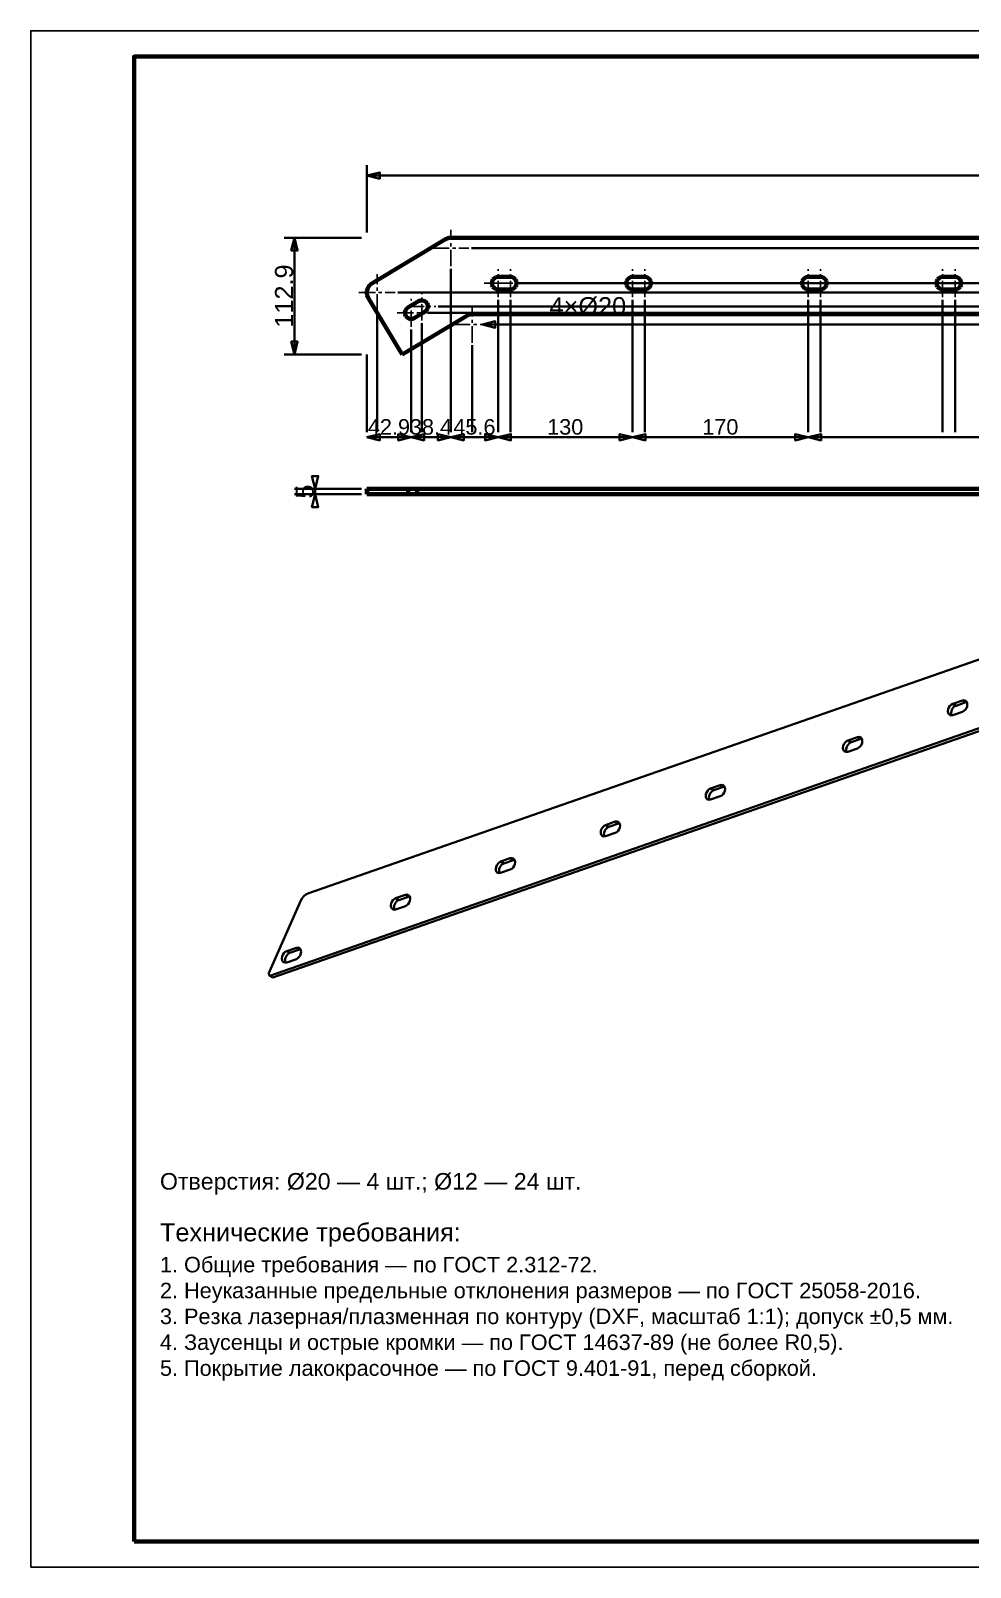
# Model space of a CAD drawing. Header units: millimetres. Extents: x 0 to 420, y 0 to 297.
# Drawn here: x 0 to 181.7, y 0 to 297 of the extents above; entities that cross this region are included whole.
import ezdxf
from ezdxf.enums import TextEntityAlignment as Align

# ---------------------------------------------------------------- set-up
doc = ezdxf.new("R2010")
doc.units = ezdxf.units.MM
doc.linetypes.add('CENTER', pattern=[5.08, 3.175, -0.635, 0.635, -0.635])
doc.linetypes.add('DASHED', pattern=[1.524, 1.27, -0.254])
doc.styles.add('GOST', font='Arial')

msp = doc.modelspace()

# ---------------------------------------------------------------- linework, layer by layer
at = {"color": 7, "lineweight": 35}
for p, q in [((65, 258), (65, 271)), ((65, 269), (374.29, 269)), ((64, 257), (49, 257)), ((51, 234.43), (51, 257)), ((85.26, 255), (389.29, 255)), ((81.26, 251), (81.26, 219.43)), ((93.59, 248.2), (389.29, 248.2)), ((95.99, 248.2), (389.29, 248.2)), ((119.59, 248.2), (389.29, 248.2)), ((121.99, 248.2), (389.29, 248.2)), ((153.59, 248.2), (389.29, 248.2)), ((155.99, 248.2), (389.29, 248.2)), ((179.59, 248.2), (389.29, 248.2)), ((70.99, 246.43), (389.29, 246.43)), ((78.84, 243.69), (389.29, 243.69)), ((90.39, 245), (90.39, 219.43)), ((92.79, 245), (92.79, 219.43)), ((116.39, 245), (116.39, 219.43)), ((118.79, 245), (118.79, 219.43)), ((150.39, 245), (150.39, 219.43)), ((152.79, 245), (152.79, 219.43)), ((176.39, 245), (176.39, 219.43)), ((178.79, 245), (178.79, 219.43)), ((66.99, 242.43), (66.99, 219.43)), ((76.78, 242.45), (389.29, 242.45)), ((73.58, 239.25), (73.58, 219.43)), ((75.64, 240.49), (75.64, 219.43)), ((87.36, 240.2), (99.36, 240.2)), ((89.36, 240.2), (389.29, 240.2)), ((99.36, 240.2), (104.36, 240.2)), ((85.36, 236.2), (85.36, 219.43)), ((64, 234.43), (49, 234.43)), ((65, 234.43), (65, 219.43)), ((65, 219.43), (65, 220.43)), ((73.58, 219.43), (73.58, 220.43)), ((73.58, 219.43), (73.58, 220.43)), ((81.26, 219.43), (81.26, 220.43)), ((81.26, 219.43), (81.26, 220.43)), ((90.39, 219.43), (90.39, 220.43)), ((90.39, 219.43), (90.39, 220.43)), ((116.39, 219.43), (116.39, 220.43)), ((116.39, 219.43), (116.39, 220.43)), ((150.39, 219.43), (150.39, 220.43)), ((150.39, 219.43), (150.39, 220.43)), ((65, 218.43), (73.58, 218.43)), ((73.58, 218.43), (81.26, 218.43)), ((81.26, 218.43), (90.39, 218.43)), ((90.39, 218.43), (116.39, 218.43)), ((116.39, 218.43), (150.39, 218.43)), ((150.39, 218.43), (228.39, 218.43)), ((64, 208.43), (51, 208.43)), ((55, 207.43), (55, 208.43)), ((64, 207.43), (51, 207.43))]:
    msp.add_line(p, q, dxfattribs=at)
at = {"color": 4, "linetype": 'CENTER', "lineweight": 25}
for p, q in [((81.26, 251.5), (81.26, 258.5)), ((77.76, 255), (84.76, 255)), ((66.99, 242.93), (66.99, 249.93)), ((90.39, 245.5), (90.39, 250.9)), ((92.79, 245.5), (92.79, 250.9)), ((116.39, 245.5), (116.39, 250.9)), ((118.79, 245.5), (118.79, 250.9)), ((150.39, 245.5), (150.39, 250.9)), ((152.79, 245.5), (152.79, 250.9)), ((176.39, 245.5), (176.39, 250.9)), ((178.79, 245.5), (178.79, 250.9)), ((87.69, 248.2), (93.09, 248.2)), ((90.09, 248.2), (95.49, 248.2)), ((113.69, 248.2), (119.09, 248.2)), ((116.09, 248.2), (121.49, 248.2)), ((147.69, 248.2), (153.09, 248.2)), ((150.09, 248.2), (155.49, 248.2)), ((173.69, 248.2), (179.09, 248.2)), ((176.09, 248.2), (181.49, 248.2)), ((63.49, 246.43), (70.49, 246.43)), ((72.94, 243.69), (78.34, 243.69)), ((73.58, 239.75), (73.58, 245.15)), ((75.64, 240.99), (75.64, 246.39)), ((85.36, 236.7), (85.36, 243.7)), ((70.88, 242.45), (76.28, 242.45)), ((81.86, 240.2), (88.86, 240.2))]:
    msp.add_line(p, q, dxfattribs=at)
at = {"color": 1, "lineweight": 70}
for p, q in [((80.23, 256.71), (65.96, 248.14)), ((80.55, 256.87), (80.23, 256.71)), ((80.9, 256.97), (80.55, 256.87)), ((81.26, 257), (80.9, 256.97)), ((364.57, 257), (81.26, 257)), ((65.01, 246.69), (65, 246.24)), ((65.12, 247.13), (65.01, 246.69)), ((65.32, 247.52), (65.12, 247.13)), ((65.61, 247.87), (65.32, 247.52)), ((65.96, 248.14), (65.61, 247.87)), ((89.25, 248.57), (89.19, 248.2)), ((89.19, 248.2), (89.25, 247.83)), ((89.42, 248.91), (89.25, 248.57)), ((89.25, 247.83), (89.42, 247.49)), ((89.69, 249.17), (89.42, 248.91)), ((89.42, 247.49), (89.69, 247.23)), ((90.02, 249.34), (89.69, 249.17)), ((89.69, 247.23), (90.02, 247.06)), ((90.39, 249.4), (90.02, 249.34)), ((90.02, 247.06), (90.39, 247)), ((92.79, 249.4), (90.39, 249.4)), ((90.39, 247), (92.79, 247)), ((93.16, 249.34), (92.79, 249.4)), ((92.79, 247), (93.16, 247.06)), ((93.5, 249.17), (93.16, 249.34)), ((93.16, 247.06), (93.5, 247.23)), ((93.76, 248.91), (93.5, 249.17)), ((93.5, 247.23), (93.76, 247.49)), ((93.93, 248.57), (93.76, 248.91)), ((93.76, 247.49), (93.93, 247.83)), ((93.99, 248.2), (93.93, 248.57)), ((93.93, 247.83), (93.99, 248.2)), ((115.25, 248.57), (115.19, 248.2)), ((115.19, 248.2), (115.25, 247.83)), ((115.42, 248.91), (115.25, 248.57)), ((115.25, 247.83), (115.42, 247.49)), ((115.69, 249.17), (115.42, 248.91)), ((115.42, 247.49), (115.69, 247.23)), ((116.02, 249.34), (115.69, 249.17)), ((115.69, 247.23), (116.02, 247.06)), ((116.39, 249.4), (116.02, 249.34)), ((116.02, 247.06), (116.39, 247)), ((118.79, 249.4), (116.39, 249.4)), ((116.39, 247), (118.79, 247)), ((119.16, 249.34), (118.79, 249.4)), ((118.79, 247), (119.16, 247.06)), ((119.5, 249.17), (119.16, 249.34)), ((119.16, 247.06), (119.5, 247.23)), ((119.76, 248.91), (119.5, 249.17)), ((119.5, 247.23), (119.76, 247.49)), ((119.93, 248.57), (119.76, 248.91)), ((119.76, 247.49), (119.93, 247.83)), ((119.99, 248.2), (119.93, 248.57)), ((119.93, 247.83), (119.99, 248.2)), ((149.25, 248.57), (149.19, 248.2)), ((149.19, 248.2), (149.25, 247.83)), ((149.42, 248.91), (149.25, 248.57)), ((149.25, 247.83), (149.42, 247.49)), ((149.69, 249.17), (149.42, 248.91)), ((149.42, 247.49), (149.69, 247.23)), ((150.02, 249.34), (149.69, 249.17)), ((149.69, 247.23), (150.02, 247.06)), ((150.39, 249.4), (150.02, 249.34)), ((150.02, 247.06), (150.39, 247)), ((152.79, 249.4), (150.39, 249.4)), ((150.39, 247), (152.79, 247)), ((153.16, 249.34), (152.79, 249.4)), ((152.79, 247), (153.16, 247.06)), ((153.5, 249.17), (153.16, 249.34)), ((153.16, 247.06), (153.5, 247.23)), ((153.76, 248.91), (153.5, 249.17)), ((153.5, 247.23), (153.76, 247.49)), ((153.93, 248.57), (153.76, 248.91)), ((153.76, 247.49), (153.93, 247.83)), ((153.99, 248.2), (153.93, 248.57)), ((153.93, 247.83), (153.99, 248.2)), ((175.25, 248.57), (175.19, 248.2)), ((175.19, 248.2), (175.25, 247.83)), ((175.42, 248.91), (175.25, 248.57)), ((175.25, 247.83), (175.42, 247.49)), ((175.69, 249.17), (175.42, 248.91)), ((175.42, 247.49), (175.69, 247.23)), ((176.02, 249.34), (175.69, 249.17)), ((175.69, 247.23), (176.02, 247.06)), ((176.39, 249.4), (176.02, 249.34)), ((176.02, 247.06), (176.39, 247)), ((178.79, 249.4), (176.39, 249.4)), ((176.39, 247), (178.79, 247)), ((179.16, 249.34), (178.79, 249.4)), ((178.79, 247), (179.16, 247.06)), ((179.5, 249.17), (179.16, 249.34)), ((179.16, 247.06), (179.5, 247.23)), ((179.76, 248.91), (179.5, 249.17)), ((179.5, 247.23), (179.76, 247.49)), ((179.93, 248.57), (179.76, 248.91)), ((179.76, 247.49), (179.93, 247.83)), ((179.99, 248.2), (179.93, 248.57)), ((179.93, 247.83), (179.99, 248.2)), ((65, 246.24), (65.09, 245.8)), ((65.09, 245.8), (65.28, 245.4)), ((65.28, 245.4), (71.87, 234.43)), ((75.02, 244.72), (72.96, 243.48)), ((75.37, 244.86), (75.02, 244.72)), ((75.74, 244.88), (75.37, 244.86)), ((76.11, 244.79), (75.74, 244.88)), ((76.42, 244.59), (76.11, 244.79)), ((76.67, 244.31), (76.42, 244.59)), ((76.81, 243.96), (76.67, 244.31)), ((76.74, 243.22), (76.83, 243.58)), ((76.83, 243.58), (76.81, 243.96)), ((71.87, 234.43), (84.33, 241.91)), ((72.47, 242.92), (72.38, 242.56)), ((72.38, 242.56), (72.41, 242.18)), ((72.41, 242.18), (72.55, 241.83)), ((72.67, 243.24), (72.47, 242.92)), ((72.55, 241.83), (72.79, 241.55)), ((72.96, 243.48), (72.67, 243.24)), ((72.79, 241.55), (73.11, 241.35)), ((73.11, 241.35), (73.47, 241.26)), ((73.47, 241.26), (73.85, 241.28)), ((73.85, 241.28), (74.2, 241.42)), ((74.2, 241.42), (76.25, 242.66)), ((76.25, 242.66), (76.54, 242.9)), ((76.54, 242.9), (76.74, 243.22)), ((84.33, 241.91), (84.66, 242.07)), ((84.66, 242.07), (85, 242.17)), ((85, 242.17), (85.36, 242.2)), ((85.36, 242.2), (374, 242.2)), ((65, 208.43), (65, 207.43)), ((65, 208.43), (73, 208.43)), ((73, 208.43), (73.08, 208.43)), ((73, 207.43), (73, 208.43)), ((73.08, 208.43), (73.17, 208.43)), ((73.17, 208.43), (73.27, 208.43)), ((73.27, 208.43), (73.37, 208.43)), ((73.37, 208.43), (73.49, 208.43)), ((73.49, 208.43), (73.61, 208.43)), ((73.61, 208.43), (73.73, 208.43)), ((73.73, 208.43), (73.86, 208.43)), ((73.86, 208.43), (74, 208.43)), ((74, 208.43), (74.14, 208.43)), ((74.14, 208.43), (74.28, 208.43)), ((74.28, 208.43), (74.42, 208.43)), ((74.42, 208.43), (74.57, 208.43)), ((74.57, 208.43), (74.72, 208.43)), ((74.72, 208.43), (358.03, 208.43)), ((74.72, 208.43), (74.72, 207.43)), ((65, 207.43), (73, 207.43)), ((73.08, 207.43), (73, 207.43)), ((73.17, 207.43), (73.08, 207.43)), ((73.27, 207.43), (73.17, 207.43)), ((73.37, 207.43), (73.27, 207.43)), ((73.49, 207.43), (73.37, 207.43)), ((73.61, 207.43), (73.49, 207.43)), ((73.73, 207.43), (73.61, 207.43)), ((73.86, 207.43), (73.73, 207.43)), ((74, 207.43), (73.86, 207.43)), ((74.14, 207.43), (74, 207.43)), ((74.28, 207.43), (74.14, 207.43)), ((74.42, 207.43), (74.28, 207.43)), ((74.57, 207.43), (74.42, 207.43)), ((74.72, 207.43), (74.57, 207.43)), ((74.72, 207.43), (358.03, 207.43))]:
    msp.add_line(p, q, dxfattribs=at)
at = {"color": 5, "linetype": 'DASHED', "lineweight": 35}
for p, q in [((80.23, 256.71), (65.96, 248.14)), ((80.23, 256.71), (80.55, 256.87)), ((80.55, 256.87), (80.9, 256.97)), ((80.9, 256.97), (81.26, 257)), ((364.57, 257), (81.26, 257)), ((65, 246.24), (65.01, 246.69)), ((65.01, 246.69), (65.12, 247.13)), ((65.12, 247.13), (65.32, 247.52)), ((65.32, 247.52), (65.61, 247.87)), ((65.61, 247.87), (65.96, 248.14)), ((89.19, 248.2), (89.25, 248.57)), ((89.25, 247.83), (89.19, 248.2)), ((89.25, 248.57), (89.42, 248.91)), ((89.42, 247.49), (89.25, 247.83)), ((89.42, 248.91), (89.69, 249.17)), ((89.69, 247.23), (89.42, 247.49)), ((89.69, 249.17), (90.02, 249.34)), ((90.02, 247.06), (89.69, 247.23)), ((90.02, 249.34), (90.39, 249.4)), ((90.39, 247), (90.02, 247.06)), ((90.39, 249.4), (92.79, 249.4)), ((92.79, 247), (90.39, 247)), ((92.79, 249.4), (93.16, 249.34)), ((93.16, 247.06), (92.79, 247)), ((93.16, 249.34), (93.5, 249.17)), ((93.5, 247.23), (93.16, 247.06)), ((93.5, 249.17), (93.76, 248.91)), ((93.76, 247.49), (93.5, 247.23)), ((93.76, 248.91), (93.93, 248.57)), ((93.93, 247.83), (93.76, 247.49)), ((93.93, 248.57), (93.99, 248.2)), ((93.99, 248.2), (93.93, 247.83)), ((115.19, 248.2), (115.25, 248.57)), ((115.25, 247.83), (115.19, 248.2)), ((115.25, 248.57), (115.42, 248.91)), ((115.42, 247.49), (115.25, 247.83)), ((115.42, 248.91), (115.69, 249.17)), ((115.69, 247.23), (115.42, 247.49)), ((115.69, 249.17), (116.02, 249.34)), ((116.02, 247.06), (115.69, 247.23)), ((116.02, 249.34), (116.39, 249.4)), ((116.39, 247), (116.02, 247.06)), ((116.39, 249.4), (118.79, 249.4)), ((118.79, 247), (116.39, 247)), ((118.79, 249.4), (119.16, 249.34)), ((119.16, 247.06), (118.79, 247)), ((119.16, 249.34), (119.5, 249.17)), ((119.5, 247.23), (119.16, 247.06)), ((119.5, 249.17), (119.76, 248.91)), ((119.76, 247.49), (119.5, 247.23)), ((119.76, 248.91), (119.93, 248.57)), ((119.93, 247.83), (119.76, 247.49)), ((119.93, 248.57), (119.99, 248.2)), ((119.99, 248.2), (119.93, 247.83)), ((149.19, 248.2), (149.25, 248.57)), ((149.25, 247.83), (149.19, 248.2)), ((149.25, 248.57), (149.42, 248.91)), ((149.42, 247.49), (149.25, 247.83)), ((149.42, 248.91), (149.69, 249.17)), ((149.69, 247.23), (149.42, 247.49)), ((149.69, 249.17), (150.02, 249.34)), ((150.02, 247.06), (149.69, 247.23)), ((150.02, 249.34), (150.39, 249.4)), ((150.39, 247), (150.02, 247.06)), ((150.39, 249.4), (152.79, 249.4)), ((152.79, 247), (150.39, 247)), ((152.79, 249.4), (153.16, 249.34)), ((153.16, 247.06), (152.79, 247)), ((153.16, 249.34), (153.5, 249.17)), ((153.5, 247.23), (153.16, 247.06)), ((153.5, 249.17), (153.76, 248.91)), ((153.76, 247.49), (153.5, 247.23)), ((153.76, 248.91), (153.93, 248.57)), ((153.93, 247.83), (153.76, 247.49)), ((153.93, 248.57), (153.99, 248.2)), ((153.99, 248.2), (153.93, 247.83)), ((175.19, 248.2), (175.25, 248.57)), ((175.25, 247.83), (175.19, 248.2)), ((175.25, 248.57), (175.42, 248.91)), ((175.42, 247.49), (175.25, 247.83)), ((175.42, 248.91), (175.69, 249.17)), ((175.69, 247.23), (175.42, 247.49)), ((175.69, 249.17), (176.02, 249.34)), ((176.02, 247.06), (175.69, 247.23)), ((176.02, 249.34), (176.39, 249.4)), ((176.39, 247), (176.02, 247.06)), ((176.39, 249.4), (178.79, 249.4)), ((178.79, 247), (176.39, 247)), ((178.79, 249.4), (179.16, 249.34)), ((179.16, 247.06), (178.79, 247)), ((179.16, 249.34), (179.5, 249.17)), ((179.5, 247.23), (179.16, 247.06)), ((179.5, 249.17), (179.76, 248.91)), ((179.76, 247.49), (179.5, 247.23)), ((179.76, 248.91), (179.93, 248.57)), ((179.93, 247.83), (179.76, 247.49)), ((179.93, 248.57), (179.99, 248.2)), ((179.99, 248.2), (179.93, 247.83)), ((65.09, 245.8), (65, 246.24)), ((65.28, 245.4), (65.09, 245.8)), ((65.28, 245.4), (71.87, 234.43)), ((72.96, 243.48), (75.02, 244.72)), ((75.02, 244.72), (75.37, 244.86)), ((75.37, 244.86), (75.74, 244.88)), ((75.74, 244.88), (76.11, 244.79)), ((76.11, 244.79), (76.42, 244.59)), ((76.42, 244.59), (76.67, 244.31)), ((76.67, 244.31), (76.81, 243.96)), ((76.83, 243.58), (76.74, 243.22)), ((76.81, 243.96), (76.83, 243.58)), ((71.87, 234.43), (84.33, 241.91)), ((72.38, 242.56), (72.47, 242.92)), ((72.41, 242.18), (72.38, 242.56)), ((72.55, 241.83), (72.41, 242.18)), ((72.47, 242.92), (72.67, 243.24)), ((72.79, 241.55), (72.55, 241.83)), ((72.67, 243.24), (72.96, 243.48)), ((73.11, 241.35), (72.79, 241.55)), ((73.47, 241.26), (73.11, 241.35)), ((73.85, 241.28), (73.47, 241.26)), ((74.2, 241.42), (73.85, 241.28)), ((76.25, 242.66), (74.2, 241.42)), ((76.54, 242.9), (76.25, 242.66)), ((76.74, 243.22), (76.54, 242.9)), ((84.66, 242.07), (84.33, 241.91)), ((85, 242.17), (84.66, 242.07)), ((85.36, 242.2), (85, 242.17)), ((85.36, 242.2), (374, 242.2)), ((65.29, 208.43), (65, 208.43)), ((65.29, 207.43), (65.29, 208.43)), ((353.92, 208.43), (65.29, 208.43)), ((68.3, 208.43), (68.29, 208.43)), ((68.29, 208.43), (68.3, 208.43)), ((68.32, 208.43), (68.3, 208.43)), ((68.3, 208.43), (68.32, 208.43)), ((68.36, 208.43), (68.32, 208.43)), ((68.32, 208.43), (68.36, 208.43)), ((68.41, 208.43), (68.36, 208.43)), ((68.36, 208.43), (68.41, 208.43)), ((68.47, 208.43), (68.41, 208.43)), ((68.41, 208.43), (68.47, 208.43)), ((68.55, 208.43), (68.47, 208.43)), ((68.47, 208.43), (68.55, 208.43)), ((68.64, 208.43), (68.55, 208.43)), ((68.55, 208.43), (68.64, 208.43)), ((68.74, 208.43), (68.64, 208.43)), ((68.64, 208.43), (68.74, 208.43)), ((68.85, 208.43), (68.74, 208.43)), ((68.74, 208.43), (68.85, 208.43)), ((68.97, 208.43), (68.85, 208.43)), ((68.85, 208.43), (68.97, 208.43)), ((69.09, 208.43), (68.97, 208.43)), ((68.97, 208.43), (69.09, 208.43)), ((69.22, 208.43), (69.09, 208.43)), ((69.09, 208.43), (69.22, 208.43)), ((69.36, 208.43), (69.22, 208.43)), ((69.22, 208.43), (69.36, 208.43)), ((69.49, 208.43), (69.36, 208.43)), ((69.36, 208.43), (69.49, 208.43)), ((71.89, 208.43), (69.49, 208.43)), ((69.49, 208.43), (71.89, 208.43)), ((71.89, 208.43), (72.03, 208.43)), ((72.03, 208.43), (71.89, 208.43)), ((72.03, 208.43), (72.16, 208.43)), ((72.16, 208.43), (72.03, 208.43)), ((72.16, 208.43), (72.29, 208.43)), ((72.29, 208.43), (72.16, 208.43)), ((72.29, 208.43), (72.41, 208.43)), ((72.41, 208.43), (72.29, 208.43)), ((72.41, 208.43), (72.53, 208.43)), ((72.53, 208.43), (72.41, 208.43)), ((72.53, 208.43), (72.64, 208.43)), ((72.64, 208.43), (72.53, 208.43)), ((72.64, 208.43), (72.74, 208.43)), ((72.74, 208.43), (72.64, 208.43)), ((72.74, 208.43), (72.83, 208.43)), ((72.83, 208.43), (72.74, 208.43)), ((72.83, 208.43), (72.91, 208.43)), ((72.91, 208.43), (72.83, 208.43)), ((72.91, 208.43), (72.97, 208.43)), ((72.97, 208.43), (72.91, 208.43)), ((72.97, 208.43), (73.02, 208.43)), ((73.02, 208.43), (72.97, 208.43)), ((73.02, 208.43), (73.06, 208.43)), ((73.06, 208.43), (73.02, 208.43)), ((73.06, 208.43), (73.08, 208.43)), ((73.08, 208.43), (73.06, 208.43)), ((73.08, 208.43), (73.09, 208.43)), ((73.09, 208.43), (73.08, 208.43)), ((95.33, 208.43), (95.3, 208.43)), ((95.3, 208.43), (95.3, 208.43)), ((95.3, 208.43), (95.3, 208.43)), ((95.3, 208.43), (95.33, 208.43)), ((95.36, 208.43), (95.33, 208.43)), ((95.33, 208.43), (95.36, 208.43)), ((95.42, 208.43), (95.36, 208.43)), ((95.36, 208.43), (95.42, 208.43)), ((95.48, 208.43), (95.42, 208.43)), ((95.42, 208.43), (95.48, 208.43)), ((95.56, 208.43), (95.48, 208.43)), ((95.48, 208.43), (95.56, 208.43)), ((95.65, 208.43), (95.56, 208.43)), ((95.56, 208.43), (95.65, 208.43)), ((95.75, 208.43), (95.65, 208.43)), ((95.65, 208.43), (95.75, 208.43)), ((95.86, 208.43), (95.75, 208.43)), ((95.75, 208.43), (95.86, 208.43)), ((95.98, 208.43), (95.86, 208.43)), ((95.86, 208.43), (95.98, 208.43)), ((96.1, 208.43), (95.98, 208.43)), ((95.98, 208.43), (96.1, 208.43)), ((96.23, 208.43), (96.1, 208.43)), ((96.1, 208.43), (96.23, 208.43)), ((96.36, 208.43), (96.23, 208.43)), ((96.23, 208.43), (96.36, 208.43)), ((96.5, 208.43), (96.36, 208.43)), ((96.36, 208.43), (96.5, 208.43)), ((96.5, 208.43), (98.9, 208.43)), ((98.9, 208.43), (96.5, 208.43)), ((98.9, 208.43), (99.03, 208.43)), ((99.03, 208.43), (98.9, 208.43)), ((99.03, 208.43), (99.16, 208.43)), ((99.16, 208.43), (99.03, 208.43)), ((99.16, 208.43), (99.29, 208.43)), ((99.29, 208.43), (99.16, 208.43)), ((99.29, 208.43), (99.42, 208.43)), ((99.42, 208.43), (99.29, 208.43)), ((99.42, 208.43), (99.53, 208.43)), ((99.53, 208.43), (99.42, 208.43)), ((99.53, 208.43), (99.64, 208.43)), ((99.64, 208.43), (99.53, 208.43)), ((99.64, 208.43), (99.74, 208.43)), ((99.74, 208.43), (99.64, 208.43)), ((99.74, 208.43), (99.83, 208.43)), ((99.83, 208.43), (99.74, 208.43)), ((99.83, 208.43), (99.91, 208.43)), ((99.91, 208.43), (99.83, 208.43)), ((99.91, 208.43), (99.98, 208.43)), ((99.98, 208.43), (99.91, 208.43)), ((99.98, 208.43), (100.03, 208.43)), ((100.03, 208.43), (99.98, 208.43)), ((100.03, 208.43), (100.07, 208.43)), ((100.07, 208.43), (100.03, 208.43)), ((100.07, 208.43), (100.09, 208.43)), ((100.09, 208.43), (100.07, 208.43)), ((100.09, 208.43), (100.1, 208.43)), ((100.1, 208.43), (100.09, 208.43)), ((121.33, 208.43), (121.3, 208.43)), ((121.3, 208.43), (121.3, 208.43)), ((121.3, 208.43), (121.3, 208.43)), ((121.3, 208.43), (121.33, 208.43)), ((121.36, 208.43), (121.33, 208.43)), ((121.33, 208.43), (121.36, 208.43)), ((121.42, 208.43), (121.36, 208.43)), ((121.36, 208.43), (121.42, 208.43)), ((121.48, 208.43), (121.42, 208.43)), ((121.42, 208.43), (121.48, 208.43)), ((121.56, 208.43), (121.48, 208.43)), ((121.48, 208.43), (121.56, 208.43)), ((121.65, 208.43), (121.56, 208.43)), ((121.56, 208.43), (121.65, 208.43)), ((121.75, 208.43), (121.65, 208.43)), ((121.65, 208.43), (121.75, 208.43)), ((121.86, 208.43), (121.75, 208.43)), ((121.75, 208.43), (121.86, 208.43)), ((121.98, 208.43), (121.86, 208.43)), ((121.86, 208.43), (121.98, 208.43)), ((122.1, 208.43), (121.98, 208.43)), ((121.98, 208.43), (122.1, 208.43)), ((122.23, 208.43), (122.1, 208.43)), ((122.1, 208.43), (122.23, 208.43)), ((122.36, 208.43), (122.23, 208.43)), ((122.23, 208.43), (122.36, 208.43)), ((122.5, 208.43), (122.36, 208.43)), ((122.36, 208.43), (122.5, 208.43)), ((122.5, 208.43), (124.9, 208.43)), ((124.9, 208.43), (122.5, 208.43)), ((124.9, 208.43), (125.03, 208.43)), ((125.03, 208.43), (124.9, 208.43)), ((125.03, 208.43), (125.16, 208.43)), ((125.16, 208.43), (125.03, 208.43)), ((125.16, 208.43), (125.29, 208.43)), ((125.29, 208.43), (125.16, 208.43)), ((125.29, 208.43), (125.42, 208.43)), ((125.42, 208.43), (125.29, 208.43)), ((125.42, 208.43), (125.53, 208.43)), ((125.53, 208.43), (125.42, 208.43)), ((125.53, 208.43), (125.64, 208.43)), ((125.64, 208.43), (125.53, 208.43)), ((125.64, 208.43), (125.74, 208.43)), ((125.74, 208.43), (125.64, 208.43)), ((125.74, 208.43), (125.83, 208.43)), ((125.83, 208.43), (125.74, 208.43)), ((125.83, 208.43), (125.91, 208.43)), ((125.91, 208.43), (125.83, 208.43)), ((125.91, 208.43), (125.98, 208.43)), ((125.98, 208.43), (125.91, 208.43)), ((125.98, 208.43), (126.03, 208.43)), ((126.03, 208.43), (125.98, 208.43)), ((126.03, 208.43), (126.07, 208.43)), ((126.07, 208.43), (126.03, 208.43)), ((126.07, 208.43), (126.09, 208.43)), ((126.09, 208.43), (126.07, 208.43)), ((126.09, 208.43), (126.1, 208.43)), ((126.1, 208.43), (126.09, 208.43)), ((147.33, 208.43), (147.3, 208.43)), ((147.3, 208.43), (147.3, 208.43)), ((147.3, 208.43), (147.3, 208.43)), ((147.3, 208.43), (147.33, 208.43)), ((147.36, 208.43), (147.33, 208.43)), ((147.33, 208.43), (147.36, 208.43)), ((147.42, 208.43), (147.36, 208.43)), ((147.36, 208.43), (147.42, 208.43)), ((147.48, 208.43), (147.42, 208.43)), ((147.42, 208.43), (147.48, 208.43)), ((147.56, 208.43), (147.48, 208.43)), ((147.48, 208.43), (147.56, 208.43)), ((147.65, 208.43), (147.56, 208.43)), ((147.56, 208.43), (147.65, 208.43)), ((147.75, 208.43), (147.65, 208.43)), ((147.65, 208.43), (147.75, 208.43)), ((147.86, 208.43), (147.75, 208.43)), ((147.75, 208.43), (147.86, 208.43)), ((147.98, 208.43), (147.86, 208.43)), ((147.86, 208.43), (147.98, 208.43)), ((148.1, 208.43), (147.98, 208.43)), ((147.98, 208.43), (148.1, 208.43)), ((148.23, 208.43), (148.1, 208.43)), ((148.1, 208.43), (148.23, 208.43)), ((148.36, 208.43), (148.23, 208.43)), ((148.23, 208.43), (148.36, 208.43)), ((148.5, 208.43), (148.36, 208.43)), ((148.36, 208.43), (148.5, 208.43)), ((148.5, 208.43), (150.9, 208.43)), ((150.9, 208.43), (148.5, 208.43)), ((150.9, 208.43), (151.03, 208.43)), ((151.03, 208.43), (150.9, 208.43)), ((151.03, 208.43), (151.16, 208.43)), ((151.16, 208.43), (151.03, 208.43)), ((151.16, 208.43), (151.29, 208.43)), ((151.29, 208.43), (151.16, 208.43)), ((151.29, 208.43), (151.42, 208.43)), ((151.42, 208.43), (151.29, 208.43)), ((151.42, 208.43), (151.53, 208.43)), ((151.53, 208.43), (151.42, 208.43)), ((151.53, 208.43), (151.64, 208.43)), ((151.64, 208.43), (151.53, 208.43)), ((151.64, 208.43), (151.74, 208.43)), ((151.74, 208.43), (151.64, 208.43)), ((151.74, 208.43), (151.83, 208.43)), ((151.83, 208.43), (151.74, 208.43)), ((151.83, 208.43), (151.91, 208.43)), ((151.91, 208.43), (151.83, 208.43)), ((151.91, 208.43), (151.98, 208.43)), ((151.98, 208.43), (151.91, 208.43)), ((151.98, 208.43), (152.03, 208.43)), ((152.03, 208.43), (151.98, 208.43)), ((152.03, 208.43), (152.07, 208.43)), ((152.07, 208.43), (152.03, 208.43)), ((152.07, 208.43), (152.09, 208.43)), ((152.09, 208.43), (152.07, 208.43)), ((152.09, 208.43), (152.1, 208.43)), ((152.1, 208.43), (152.09, 208.43)), ((173.33, 208.43), (173.3, 208.43)), ((173.3, 208.43), (173.3, 208.43)), ((173.3, 208.43), (173.3, 208.43)), ((173.3, 208.43), (173.33, 208.43)), ((173.36, 208.43), (173.33, 208.43)), ((173.33, 208.43), (173.36, 208.43)), ((173.42, 208.43), (173.36, 208.43)), ((173.36, 208.43), (173.42, 208.43)), ((173.48, 208.43), (173.42, 208.43)), ((173.42, 208.43), (173.48, 208.43)), ((173.56, 208.43), (173.48, 208.43)), ((173.48, 208.43), (173.56, 208.43)), ((173.65, 208.43), (173.56, 208.43)), ((173.56, 208.43), (173.65, 208.43)), ((173.75, 208.43), (173.65, 208.43)), ((173.65, 208.43), (173.75, 208.43)), ((173.86, 208.43), (173.75, 208.43)), ((173.75, 208.43), (173.86, 208.43)), ((173.98, 208.43), (173.86, 208.43)), ((173.86, 208.43), (173.98, 208.43)), ((174.1, 208.43), (173.98, 208.43)), ((173.98, 208.43), (174.1, 208.43)), ((174.23, 208.43), (174.1, 208.43)), ((174.1, 208.43), (174.23, 208.43)), ((174.36, 208.43), (174.23, 208.43)), ((174.23, 208.43), (174.36, 208.43)), ((174.5, 208.43), (174.36, 208.43)), ((174.36, 208.43), (174.5, 208.43)), ((176.9, 208.43), (174.5, 208.43)), ((174.5, 208.43), (176.9, 208.43)), ((176.9, 208.43), (177.03, 208.43)), ((177.03, 208.43), (176.9, 208.43)), ((177.03, 208.43), (177.16, 208.43)), ((177.16, 208.43), (177.03, 208.43)), ((177.16, 208.43), (177.29, 208.43)), ((177.29, 208.43), (177.16, 208.43)), ((177.29, 208.43), (177.42, 208.43)), ((177.42, 208.43), (177.29, 208.43)), ((177.42, 208.43), (177.53, 208.43)), ((177.53, 208.43), (177.42, 208.43)), ((177.53, 208.43), (177.64, 208.43)), ((177.64, 208.43), (177.53, 208.43)), ((177.64, 208.43), (177.74, 208.43)), ((177.74, 208.43), (177.64, 208.43)), ((177.74, 208.43), (177.83, 208.43)), ((177.83, 208.43), (177.74, 208.43)), ((177.83, 208.43), (177.91, 208.43)), ((177.91, 208.43), (177.83, 208.43)), ((177.91, 208.43), (177.98, 208.43)), ((177.98, 208.43), (177.91, 208.43)), ((177.98, 208.43), (178.03, 208.43)), ((178.03, 208.43), (177.98, 208.43)), ((178.03, 208.43), (178.07, 208.43)), ((178.07, 208.43), (178.03, 208.43)), ((178.07, 208.43), (178.09, 208.43)), ((178.09, 208.43), (178.07, 208.43)), ((178.09, 208.43), (178.1, 208.43)), ((178.1, 208.43), (178.09, 208.43)), ((65, 207.43), (65.29, 207.43)), ((353.92, 207.43), (65.29, 207.43)), ((68.3, 207.43), (68.29, 207.43)), ((68.29, 207.43), (68.3, 207.43)), ((68.32, 207.43), (68.3, 207.43)), ((68.3, 207.43), (68.32, 207.43)), ((68.36, 207.43), (68.32, 207.43)), ((68.32, 207.43), (68.36, 207.43)), ((68.41, 207.43), (68.36, 207.43)), ((68.36, 207.43), (68.41, 207.43)), ((68.47, 207.43), (68.41, 207.43)), ((68.41, 207.43), (68.47, 207.43)), ((68.55, 207.43), (68.47, 207.43)), ((68.47, 207.43), (68.55, 207.43)), ((68.64, 207.43), (68.55, 207.43)), ((68.55, 207.43), (68.64, 207.43)), ((68.74, 207.43), (68.64, 207.43)), ((68.64, 207.43), (68.74, 207.43)), ((68.85, 207.43), (68.74, 207.43)), ((68.74, 207.43), (68.85, 207.43)), ((68.97, 207.43), (68.85, 207.43)), ((68.85, 207.43), (68.97, 207.43)), ((69.09, 207.43), (68.97, 207.43)), ((68.97, 207.43), (69.09, 207.43)), ((69.22, 207.43), (69.09, 207.43)), ((69.09, 207.43), (69.22, 207.43)), ((69.36, 207.43), (69.22, 207.43)), ((69.22, 207.43), (69.36, 207.43)), ((69.49, 207.43), (69.36, 207.43)), ((69.36, 207.43), (69.49, 207.43)), ((69.49, 207.43), (71.89, 207.43)), ((71.89, 207.43), (69.49, 207.43)), ((71.89, 207.43), (72.03, 207.43)), ((72.03, 207.43), (71.89, 207.43)), ((72.03, 207.43), (72.16, 207.43)), ((72.16, 207.43), (72.03, 207.43)), ((72.16, 207.43), (72.29, 207.43)), ((72.29, 207.43), (72.16, 207.43)), ((72.29, 207.43), (72.41, 207.43)), ((72.41, 207.43), (72.29, 207.43)), ((72.41, 207.43), (72.53, 207.43)), ((72.53, 207.43), (72.41, 207.43)), ((72.53, 207.43), (72.64, 207.43)), ((72.64, 207.43), (72.53, 207.43)), ((72.64, 207.43), (72.74, 207.43)), ((72.74, 207.43), (72.64, 207.43)), ((72.74, 207.43), (72.83, 207.43)), ((72.83, 207.43), (72.74, 207.43)), ((72.83, 207.43), (72.91, 207.43)), ((72.91, 207.43), (72.83, 207.43)), ((72.91, 207.43), (72.97, 207.43)), ((72.97, 207.43), (72.91, 207.43)), ((72.97, 207.43), (73.02, 207.43)), ((73.02, 207.43), (72.97, 207.43)), ((73.02, 207.43), (73.06, 207.43)), ((73.06, 207.43), (73.02, 207.43)), ((73.06, 207.43), (73.08, 207.43)), ((73.08, 207.43), (73.06, 207.43)), ((73.08, 207.43), (73.09, 207.43)), ((73.09, 207.43), (73.08, 207.43)), ((95.33, 207.43), (95.3, 207.43)), ((95.3, 207.43), (95.3, 207.43)), ((95.3, 207.43), (95.3, 207.43)), ((95.3, 207.43), (95.33, 207.43)), ((95.36, 207.43), (95.33, 207.43)), ((95.33, 207.43), (95.36, 207.43)), ((95.42, 207.43), (95.36, 207.43)), ((95.36, 207.43), (95.42, 207.43)), ((95.48, 207.43), (95.42, 207.43)), ((95.42, 207.43), (95.48, 207.43)), ((95.56, 207.43), (95.48, 207.43)), ((95.48, 207.43), (95.56, 207.43)), ((95.65, 207.43), (95.56, 207.43)), ((95.56, 207.43), (95.65, 207.43)), ((95.75, 207.43), (95.65, 207.43)), ((95.65, 207.43), (95.75, 207.43)), ((95.86, 207.43), (95.75, 207.43)), ((95.75, 207.43), (95.86, 207.43)), ((95.98, 207.43), (95.86, 207.43)), ((95.86, 207.43), (95.98, 207.43)), ((96.1, 207.43), (95.98, 207.43)), ((95.98, 207.43), (96.1, 207.43)), ((96.23, 207.43), (96.1, 207.43)), ((96.1, 207.43), (96.23, 207.43)), ((96.36, 207.43), (96.23, 207.43)), ((96.23, 207.43), (96.36, 207.43)), ((96.5, 207.43), (96.36, 207.43)), ((96.36, 207.43), (96.5, 207.43)), ((98.9, 207.43), (96.5, 207.43)), ((96.5, 207.43), (98.9, 207.43)), ((98.9, 207.43), (99.03, 207.43)), ((99.03, 207.43), (98.9, 207.43)), ((99.03, 207.43), (99.16, 207.43)), ((99.16, 207.43), (99.03, 207.43)), ((99.16, 207.43), (99.29, 207.43)), ((99.29, 207.43), (99.16, 207.43)), ((99.29, 207.43), (99.42, 207.43)), ((99.42, 207.43), (99.29, 207.43)), ((99.42, 207.43), (99.53, 207.43)), ((99.53, 207.43), (99.42, 207.43)), ((99.53, 207.43), (99.64, 207.43)), ((99.64, 207.43), (99.53, 207.43)), ((99.64, 207.43), (99.74, 207.43)), ((99.74, 207.43), (99.64, 207.43)), ((99.74, 207.43), (99.83, 207.43)), ((99.83, 207.43), (99.74, 207.43)), ((99.83, 207.43), (99.91, 207.43)), ((99.91, 207.43), (99.83, 207.43)), ((99.91, 207.43), (99.98, 207.43)), ((99.98, 207.43), (99.91, 207.43)), ((99.98, 207.43), (100.03, 207.43)), ((100.03, 207.43), (99.98, 207.43)), ((100.03, 207.43), (100.07, 207.43)), ((100.07, 207.43), (100.03, 207.43)), ((100.07, 207.43), (100.09, 207.43)), ((100.09, 207.43), (100.07, 207.43)), ((100.09, 207.43), (100.1, 207.43)), ((100.1, 207.43), (100.09, 207.43)), ((121.33, 207.43), (121.3, 207.43)), ((121.3, 207.43), (121.3, 207.43)), ((121.3, 207.43), (121.3, 207.43)), ((121.3, 207.43), (121.33, 207.43)), ((121.36, 207.43), (121.33, 207.43)), ((121.33, 207.43), (121.36, 207.43)), ((121.42, 207.43), (121.36, 207.43)), ((121.36, 207.43), (121.42, 207.43)), ((121.48, 207.43), (121.42, 207.43)), ((121.42, 207.43), (121.48, 207.43)), ((121.56, 207.43), (121.48, 207.43)), ((121.48, 207.43), (121.56, 207.43)), ((121.65, 207.43), (121.56, 207.43)), ((121.56, 207.43), (121.65, 207.43)), ((121.75, 207.43), (121.65, 207.43)), ((121.65, 207.43), (121.75, 207.43)), ((121.86, 207.43), (121.75, 207.43)), ((121.75, 207.43), (121.86, 207.43)), ((121.98, 207.43), (121.86, 207.43)), ((121.86, 207.43), (121.98, 207.43)), ((122.1, 207.43), (121.98, 207.43)), ((121.98, 207.43), (122.1, 207.43)), ((122.23, 207.43), (122.1, 207.43)), ((122.1, 207.43), (122.23, 207.43)), ((122.36, 207.43), (122.23, 207.43)), ((122.23, 207.43), (122.36, 207.43)), ((122.5, 207.43), (122.36, 207.43)), ((122.36, 207.43), (122.5, 207.43)), ((124.9, 207.43), (122.5, 207.43)), ((122.5, 207.43), (124.9, 207.43)), ((124.9, 207.43), (125.03, 207.43)), ((125.03, 207.43), (124.9, 207.43)), ((125.03, 207.43), (125.16, 207.43)), ((125.16, 207.43), (125.03, 207.43)), ((125.16, 207.43), (125.29, 207.43)), ((125.29, 207.43), (125.16, 207.43)), ((125.29, 207.43), (125.42, 207.43)), ((125.42, 207.43), (125.29, 207.43)), ((125.42, 207.43), (125.53, 207.43)), ((125.53, 207.43), (125.42, 207.43)), ((125.53, 207.43), (125.64, 207.43)), ((125.64, 207.43), (125.53, 207.43)), ((125.64, 207.43), (125.74, 207.43)), ((125.74, 207.43), (125.64, 207.43)), ((125.74, 207.43), (125.83, 207.43)), ((125.83, 207.43), (125.74, 207.43)), ((125.83, 207.43), (125.91, 207.43)), ((125.91, 207.43), (125.83, 207.43)), ((125.91, 207.43), (125.98, 207.43)), ((125.98, 207.43), (125.91, 207.43)), ((125.98, 207.43), (126.03, 207.43)), ((126.03, 207.43), (125.98, 207.43)), ((126.03, 207.43), (126.07, 207.43)), ((126.07, 207.43), (126.03, 207.43)), ((126.07, 207.43), (126.09, 207.43)), ((126.09, 207.43), (126.07, 207.43)), ((126.09, 207.43), (126.1, 207.43)), ((126.1, 207.43), (126.09, 207.43)), ((147.33, 207.43), (147.3, 207.43)), ((147.3, 207.43), (147.3, 207.43)), ((147.3, 207.43), (147.3, 207.43)), ((147.3, 207.43), (147.33, 207.43)), ((147.36, 207.43), (147.33, 207.43)), ((147.33, 207.43), (147.36, 207.43)), ((147.42, 207.43), (147.36, 207.43)), ((147.36, 207.43), (147.42, 207.43)), ((147.48, 207.43), (147.42, 207.43)), ((147.42, 207.43), (147.48, 207.43)), ((147.56, 207.43), (147.48, 207.43)), ((147.48, 207.43), (147.56, 207.43)), ((147.65, 207.43), (147.56, 207.43)), ((147.56, 207.43), (147.65, 207.43)), ((147.75, 207.43), (147.65, 207.43)), ((147.65, 207.43), (147.75, 207.43)), ((147.86, 207.43), (147.75, 207.43)), ((147.75, 207.43), (147.86, 207.43)), ((147.98, 207.43), (147.86, 207.43)), ((147.86, 207.43), (147.98, 207.43)), ((148.1, 207.43), (147.98, 207.43)), ((147.98, 207.43), (148.1, 207.43)), ((148.23, 207.43), (148.1, 207.43)), ((148.1, 207.43), (148.23, 207.43)), ((148.36, 207.43), (148.23, 207.43)), ((148.23, 207.43), (148.36, 207.43)), ((148.5, 207.43), (148.36, 207.43)), ((148.36, 207.43), (148.5, 207.43)), ((150.9, 207.43), (148.5, 207.43)), ((148.5, 207.43), (150.9, 207.43)), ((150.9, 207.43), (151.03, 207.43)), ((151.03, 207.43), (150.9, 207.43)), ((151.03, 207.43), (151.16, 207.43)), ((151.16, 207.43), (151.03, 207.43)), ((151.16, 207.43), (151.29, 207.43)), ((151.29, 207.43), (151.16, 207.43)), ((151.29, 207.43), (151.42, 207.43)), ((151.42, 207.43), (151.29, 207.43)), ((151.42, 207.43), (151.53, 207.43)), ((151.53, 207.43), (151.42, 207.43)), ((151.53, 207.43), (151.64, 207.43)), ((151.64, 207.43), (151.53, 207.43)), ((151.64, 207.43), (151.74, 207.43)), ((151.74, 207.43), (151.64, 207.43)), ((151.74, 207.43), (151.83, 207.43)), ((151.83, 207.43), (151.74, 207.43)), ((151.83, 207.43), (151.91, 207.43)), ((151.91, 207.43), (151.83, 207.43)), ((151.91, 207.43), (151.98, 207.43)), ((151.98, 207.43), (151.91, 207.43)), ((151.98, 207.43), (152.03, 207.43)), ((152.03, 207.43), (151.98, 207.43)), ((152.03, 207.43), (152.07, 207.43)), ((152.07, 207.43), (152.03, 207.43)), ((152.07, 207.43), (152.09, 207.43)), ((152.09, 207.43), (152.07, 207.43)), ((152.09, 207.43), (152.1, 207.43)), ((152.1, 207.43), (152.09, 207.43)), ((173.33, 207.43), (173.3, 207.43)), ((173.3, 207.43), (173.3, 207.43)), ((173.3, 207.43), (173.3, 207.43)), ((173.3, 207.43), (173.33, 207.43)), ((173.36, 207.43), (173.33, 207.43)), ((173.33, 207.43), (173.36, 207.43)), ((173.42, 207.43), (173.36, 207.43)), ((173.36, 207.43), (173.42, 207.43)), ((173.48, 207.43), (173.42, 207.43)), ((173.42, 207.43), (173.48, 207.43)), ((173.56, 207.43), (173.48, 207.43)), ((173.48, 207.43), (173.56, 207.43)), ((173.65, 207.43), (173.56, 207.43)), ((173.56, 207.43), (173.65, 207.43)), ((173.75, 207.43), (173.65, 207.43)), ((173.65, 207.43), (173.75, 207.43)), ((173.86, 207.43), (173.75, 207.43)), ((173.75, 207.43), (173.86, 207.43)), ((173.98, 207.43), (173.86, 207.43)), ((173.86, 207.43), (173.98, 207.43)), ((174.1, 207.43), (173.98, 207.43)), ((173.98, 207.43), (174.1, 207.43)), ((174.23, 207.43), (174.1, 207.43)), ((174.1, 207.43), (174.23, 207.43)), ((174.36, 207.43), (174.23, 207.43)), ((174.23, 207.43), (174.36, 207.43)), ((174.5, 207.43), (174.36, 207.43)), ((174.36, 207.43), (174.5, 207.43)), ((174.5, 207.43), (176.9, 207.43)), ((176.9, 207.43), (174.5, 207.43)), ((176.9, 207.43), (177.03, 207.43)), ((177.03, 207.43), (176.9, 207.43)), ((177.03, 207.43), (177.16, 207.43)), ((177.16, 207.43), (177.03, 207.43)), ((177.16, 207.43), (177.29, 207.43)), ((177.29, 207.43), (177.16, 207.43)), ((177.29, 207.43), (177.42, 207.43)), ((177.42, 207.43), (177.29, 207.43)), ((177.42, 207.43), (177.53, 207.43)), ((177.53, 207.43), (177.42, 207.43)), ((177.53, 207.43), (177.64, 207.43)), ((177.64, 207.43), (177.53, 207.43)), ((177.64, 207.43), (177.74, 207.43)), ((177.74, 207.43), (177.64, 207.43)), ((177.74, 207.43), (177.83, 207.43)), ((177.83, 207.43), (177.74, 207.43)), ((177.83, 207.43), (177.91, 207.43)), ((177.91, 207.43), (177.83, 207.43)), ((177.91, 207.43), (177.98, 207.43)), ((177.98, 207.43), (177.91, 207.43)), ((177.98, 207.43), (178.03, 207.43)), ((178.03, 207.43), (177.98, 207.43)), ((178.03, 207.43), (178.07, 207.43)), ((178.07, 207.43), (178.03, 207.43)), ((178.07, 207.43), (178.09, 207.43)), ((178.09, 207.43), (178.07, 207.43)), ((178.09, 207.43), (178.1, 207.43)), ((178.1, 207.43), (178.09, 207.43))]:
    msp.add_line(p, q, dxfattribs=at)
at = {"color": 1, "lineweight": 35}
for p, q in [((53.59, 130.22), (274.82, 207.35)), ((271.61, 192.91), (46.23, 114.34)), ((272.24, 192.57), (46.85, 114)), ((177.81, 166.49), (177.6, 166.18)), ((178.07, 166.73), (177.81, 166.49)), ((178.35, 166.88), (178.07, 166.73)), ((180.23, 167.53), (178.35, 166.88)), ((178.98, 166.54), (178.35, 166.88)), ((178.52, 166.24), (178.74, 166.42)), ((178.74, 166.42), (178.98, 166.54)), ((178.98, 166.54), (180.85, 167.19)), ((180.53, 167.58), (180.23, 167.53)), ((180.85, 167.19), (180.23, 167.53)), ((180.8, 167.5), (180.53, 167.58)), ((181, 167.33), (180.8, 167.5)), ((180.85, 167.19), (181.06, 167.24)), ((180.98, 166.07), (181.12, 166.41)), ((181.13, 167.07), (181, 167.33)), ((181.12, 166.41), (181.17, 166.76)), ((181.17, 166.76), (181.13, 167.07)), ((177.47, 165.84), (177.42, 165.49)), ((177.42, 165.49), (177.46, 165.17)), ((177.46, 165.17), (177.58, 164.92)), ((177.6, 166.18), (177.47, 165.84)), ((177.58, 164.92), (177.78, 164.74)), ((177.78, 164.74), (178.05, 164.67)), ((178.04, 165.17), (178.08, 165.45)), ((178.06, 164.9), (178.04, 165.17)), ((178.05, 164.67), (178.35, 164.72)), ((178.15, 164.67), (178.06, 164.9)), ((178.08, 165.45), (178.18, 165.74)), ((178.18, 165.74), (178.33, 166.01)), ((178.33, 166.01), (178.52, 166.24)), ((178.35, 164.72), (180.23, 165.37)), ((180.23, 165.37), (180.51, 165.52)), ((180.51, 165.52), (180.77, 165.76)), ((180.77, 165.76), (180.98, 166.07)), ((159.93, 160.45), (158.05, 159.8)), ((160.23, 160.5), (159.93, 160.45)), ((160.55, 160.11), (159.93, 160.45)), ((160.5, 160.43), (160.23, 160.5)), ((160.7, 160.25), (160.5, 160.43)), ((157.17, 158.76), (157.11, 158.41)), ((157.11, 158.41), (157.15, 158.1)), ((157.15, 158.1), (157.28, 157.84)), ((157.3, 159.1), (157.17, 158.76)), ((157.28, 157.84), (157.48, 157.67)), ((157.51, 159.41), (157.3, 159.1)), ((157.48, 157.67), (157.75, 157.59)), ((157.77, 159.65), (157.51, 159.41)), ((157.74, 158.09), (157.78, 158.38)), ((157.76, 157.82), (157.74, 158.09)), ((157.75, 157.59), (158.05, 157.64)), ((157.84, 157.59), (157.76, 157.82)), ((158.05, 159.8), (157.77, 159.65)), ((157.78, 158.38), (157.88, 158.66)), ((157.88, 158.66), (158.03, 158.93)), ((158.03, 158.93), (158.22, 159.16)), ((158.68, 159.46), (158.05, 159.8)), ((158.05, 157.64), (159.93, 158.29)), ((158.22, 159.16), (158.44, 159.34)), ((158.44, 159.34), (158.68, 159.46)), ((158.68, 159.46), (160.55, 160.11)), ((159.93, 158.29), (160.21, 158.44)), ((160.21, 158.44), (160.47, 158.68)), ((160.47, 158.68), (160.68, 158.99)), ((160.55, 160.11), (160.76, 160.16)), ((160.68, 158.99), (160.81, 159.33)), ((160.82, 160), (160.7, 160.25)), ((160.81, 159.33), (160.86, 159.68)), ((160.86, 159.68), (160.82, 160)), ((130.62, 149.5), (130.57, 149.16)), ((130.57, 149.16), (130.6, 148.84)), ((130.6, 148.84), (130.73, 148.58)), ((130.75, 149.85), (130.62, 149.5)), ((130.73, 148.58), (130.93, 148.41)), ((130.96, 150.15), (130.75, 149.85)), ((131.22, 150.39), (130.96, 150.15)), ((131.19, 148.84), (131.23, 149.12)), ((131.21, 148.57), (131.19, 148.84)), ((131.29, 148.34), (131.21, 148.57)), ((131.5, 150.54), (131.22, 150.39)), ((131.23, 149.12), (131.33, 149.41)), ((131.33, 149.41), (131.48, 149.67)), ((131.48, 149.67), (131.67, 149.91)), ((133.38, 151.2), (131.5, 150.54)), ((132.13, 150.2), (131.5, 150.54)), ((131.5, 148.38), (133.38, 149.04)), ((131.67, 149.91), (131.89, 150.09)), ((131.89, 150.09), (132.13, 150.2)), ((132.13, 150.2), (134, 150.86)), ((133.68, 151.25), (133.38, 151.2)), ((134, 150.86), (133.38, 151.2)), ((133.38, 149.04), (133.66, 149.19)), ((133.66, 149.19), (133.92, 149.43)), ((133.95, 151.17), (133.68, 151.25)), ((133.92, 149.43), (134.13, 149.73)), ((134.15, 151), (133.95, 151.17)), ((134, 150.86), (134.21, 150.9)), ((134.13, 149.73), (134.26, 150.08)), ((134.27, 150.74), (134.15, 151)), ((134.26, 150.08), (134.31, 150.42)), ((134.31, 150.42), (134.27, 150.74)), ((130.93, 148.41), (131.2, 148.34)), ((131.2, 148.34), (131.5, 148.38)), ((110.45, 142.77), (110.31, 142.43)), ((110.65, 143.08), (110.45, 142.77)), ((110.91, 143.32), (110.65, 143.08)), ((111.2, 143.47), (110.91, 143.32)), ((111.02, 142.33), (111.17, 142.6)), ((111.17, 142.6), (111.37, 142.83)), ((113.07, 144.12), (111.2, 143.47)), ((111.82, 143.13), (111.2, 143.47)), ((111.37, 142.83), (111.59, 143.01)), ((111.59, 143.01), (111.82, 143.13)), ((111.82, 143.13), (113.7, 143.78)), ((113.38, 144.17), (113.07, 144.12)), ((113.7, 143.78), (113.07, 144.12)), ((113.65, 144.09), (113.38, 144.17)), ((113.62, 142.35), (113.83, 142.66)), ((113.85, 143.92), (113.65, 144.09)), ((113.7, 143.78), (113.91, 143.83)), ((113.83, 142.66), (113.96, 143)), ((113.97, 143.66), (113.85, 143.92)), ((113.96, 143), (114.01, 143.35)), ((114.01, 143.35), (113.97, 143.66)), ((110.31, 142.43), (110.26, 142.08)), ((110.26, 142.08), (110.3, 141.76)), ((110.3, 141.76), (110.43, 141.51)), ((110.43, 141.51), (110.63, 141.33)), ((110.63, 141.33), (110.9, 141.26)), ((110.89, 141.76), (110.93, 142.04)), ((110.91, 141.49), (110.89, 141.76)), ((110.9, 141.26), (111.2, 141.31)), ((110.99, 141.26), (110.91, 141.49)), ((110.93, 142.04), (111.02, 142.33)), ((111.2, 141.31), (113.07, 141.96)), ((113.07, 141.96), (113.36, 142.11)), ((113.36, 142.11), (113.62, 142.35)), ((92.77, 137.04), (90.9, 136.39)), ((91.52, 136.05), (93.4, 136.7)), ((93.07, 137.09), (92.77, 137.04)), ((93.4, 136.7), (92.77, 137.04)), ((93.35, 137.02), (93.07, 137.09)), ((93.54, 136.84), (93.35, 137.02)), ((93.4, 136.7), (93.6, 136.75)), ((93.67, 136.59), (93.54, 136.84)), ((90.01, 135.35), (89.96, 135)), ((89.96, 135), (90, 134.69)), ((90, 134.69), (90.12, 134.43)), ((90.15, 135.69), (90.01, 135.35)), ((90.12, 134.43), (90.32, 134.26)), ((90.35, 136), (90.15, 135.69)), ((90.32, 134.26), (90.59, 134.18)), ((90.61, 136.24), (90.35, 136)), ((90.59, 134.68), (90.62, 134.97)), ((90.61, 134.41), (90.59, 134.68)), ((90.59, 134.18), (90.9, 134.23)), ((90.9, 136.39), (90.61, 136.24)), ((90.69, 134.18), (90.61, 134.41)), ((90.62, 134.97), (90.72, 135.25)), ((90.72, 135.25), (90.87, 135.52)), ((90.87, 135.52), (91.06, 135.75)), ((91.52, 136.05), (90.9, 136.39)), ((90.9, 134.23), (92.77, 134.88)), ((91.06, 135.75), (91.28, 135.93)), ((91.28, 135.93), (91.52, 136.05)), ((92.77, 134.88), (93.06, 135.03)), ((93.06, 135.03), (93.32, 135.27)), ((93.32, 135.27), (93.52, 135.58)), ((93.52, 135.58), (93.66, 135.92)), ((93.66, 135.92), (93.71, 136.27)), ((93.71, 136.27), (93.67, 136.59)), ((46, 114.72), (52.25, 128.88)), ((52.5, 129.33), (52.25, 128.88)), ((52.82, 129.72), (52.5, 129.33)), ((53.19, 130.03), (52.82, 129.72)), ((53.59, 130.22), (53.19, 130.03)), ((69.71, 128.27), (69.66, 127.93)), ((69.66, 127.93), (69.7, 127.61)), ((69.84, 128.61), (69.71, 128.27)), ((70.05, 128.92), (69.84, 128.61)), ((70.31, 129.16), (70.05, 128.92)), ((70.28, 127.6), (70.32, 127.89)), ((70.59, 129.31), (70.31, 129.16)), ((70.32, 127.89), (70.42, 128.17)), ((70.42, 128.17), (70.57, 128.44)), ((70.57, 128.44), (70.76, 128.67)), ((72.47, 129.96), (70.59, 129.31)), ((71.22, 128.97), (70.59, 129.31)), ((70.59, 127.15), (72.47, 127.8)), ((70.76, 128.67), (70.98, 128.85)), ((70.98, 128.85), (71.22, 128.97)), ((71.22, 128.97), (73.09, 129.62)), ((72.77, 130.01), (72.47, 129.96)), ((73.09, 129.62), (72.47, 129.96)), ((72.47, 127.8), (72.75, 127.96)), ((72.75, 127.96), (73.01, 128.2)), ((73.04, 129.94), (72.77, 130.01)), ((73.01, 128.2), (73.22, 128.5)), ((73.24, 129.77), (73.04, 129.94)), ((73.09, 129.62), (73.3, 129.67)), ((73.22, 128.5), (73.36, 128.84)), ((73.37, 129.51), (73.24, 129.77)), ((73.36, 128.84), (73.41, 129.19)), ((73.41, 129.19), (73.37, 129.51)), ((69.7, 127.61), (69.82, 127.35)), ((69.82, 127.35), (70.02, 127.18)), ((70.02, 127.18), (70.29, 127.1)), ((70.3, 127.34), (70.28, 127.6)), ((70.29, 127.1), (70.59, 127.15)), ((70.39, 127.11), (70.3, 127.34)), ((49.22, 118.93), (48.96, 118.69)), ((49.51, 119.08), (49.22, 118.93)), ((51.38, 119.73), (49.51, 119.08)), ((50.13, 118.74), (49.51, 119.08)), ((50.13, 118.74), (52.01, 119.39)), ((51.68, 119.78), (51.38, 119.73)), ((52.01, 119.39), (51.38, 119.73)), ((51.95, 119.71), (51.68, 119.78)), ((52.15, 119.53), (51.95, 119.71)), ((52.01, 119.39), (52.21, 119.44)), ((52.28, 119.28), (52.15, 119.53)), ((52.27, 118.61), (52.32, 118.96)), ((52.32, 118.96), (52.28, 119.28)), ((48.62, 118.04), (48.57, 117.69)), ((48.57, 117.69), (48.61, 117.38)), ((48.61, 117.38), (48.73, 117.12)), ((48.76, 118.38), (48.62, 118.04)), ((48.73, 117.12), (48.93, 116.95)), ((48.96, 118.69), (48.76, 118.38)), ((48.93, 116.95), (49.2, 116.87)), ((49.2, 117.37), (49.23, 117.66)), ((49.22, 117.11), (49.2, 117.37)), ((49.2, 116.87), (49.51, 116.92)), ((49.3, 116.87), (49.22, 117.11)), ((49.23, 117.66), (49.33, 117.94)), ((49.33, 117.94), (49.48, 118.21)), ((49.48, 118.21), (49.67, 118.44)), ((49.51, 116.92), (51.38, 117.57)), ((49.67, 118.44), (49.89, 118.62)), ((49.89, 118.62), (50.13, 118.74)), ((51.38, 117.57), (51.67, 117.72)), ((51.67, 117.72), (51.93, 117.96)), ((51.93, 117.96), (52.13, 118.27)), ((52.13, 118.27), (52.27, 118.61)), ((46, 114.72), (46.23, 114.34)), ((46.23, 114.34), (46.85, 114))]:
    msp.add_line(p, q, dxfattribs=at)
at = {"color": 7, "lineweight": 25}
msp.add_lwpolyline([(0, 0), (420, 0), (420, 297), (0, 297)], close=True, dxfattribs=at)
at = {"color": 7, "lineweight": 70}
msp.add_lwpolyline([(20, 5), (415, 5), (415, 292), (20, 292)], close=True, dxfattribs=at)
at = {"color": 7, "lineweight": 35}
for points in [[(65, 269), (67.5, 268.38), (67.5, 269.62)], [(51, 257), (50.38, 254.5), (51.62, 254.5)], [(87.36, 240.2), (89.86, 239.58), (89.86, 240.83)], [(51, 234.43), (51.62, 236.93), (50.38, 236.93)], [(65, 218.43), (67.5, 217.8), (67.5, 219.05)], [(73.58, 218.43), (71.08, 219.05), (71.08, 217.8)], [(73.58, 218.43), (76.08, 217.8), (76.08, 219.05)], [(81.26, 218.43), (78.76, 219.05), (78.76, 217.8)], [(81.26, 218.43), (83.76, 217.8), (83.76, 219.05)], [(90.39, 218.43), (87.89, 219.05), (87.89, 217.8)], [(90.39, 218.43), (92.89, 217.8), (92.89, 219.05)], [(116.39, 218.43), (113.89, 219.05), (113.89, 217.8)], [(116.39, 218.43), (118.89, 217.8), (118.89, 219.05)], [(150.39, 218.43), (147.89, 219.05), (147.89, 217.8)], [(150.39, 218.43), (152.89, 217.8), (152.89, 219.05)], [(55, 208.43), (55.62, 210.93), (54.38, 210.93)], [(55, 207.43), (54.38, 204.93), (55.62, 204.93)]]:
    msp.add_lwpolyline(points, close=True, dxfattribs=at)

# ---------------------------------------------------------------- texts
at = {"color": 7, "style": 'GOST'}
for s, p in [('112.9', (49, 245.71)), ('5', (53, 207.93))]:
    msp.add_text(s, height=3.5, rotation=90, dxfattribs=at).set_placement(p, align=Align.MIDDLE)
msp.add_text('4×Ø20', height=3.5, dxfattribs=at).set_placement((100.36, 242))
for s, p in [('42.9', (69.29, 220.43)), ('38.4', (77.42, 220.43)), ('45.6', (85.83, 220.43)), ('130', (103.39, 220.43)), ('170', (133.39, 220.43))]:
    msp.add_text(s, height=3, dxfattribs=at).set_placement(p, align=Align.MIDDLE)
at = {"color": 6, "style": 'GOST'}
msp.add_text('Отверстия: Ø20 — 4 шт.; Ø12 — 24 шт.', height=3.2, dxfattribs=at).set_placement((25, 73))
at = {"color": 3, "style": 'GOST'}
for s, height, p in [('Технические требования:', 3.5, (25, 63)), ('1. Общие требования — по ГОСТ 2.312-72.', 3, (25, 57)), ('2. Неуказанные предельные отклонения размеров — по ГОСТ 25058-2016.', 3, (25, 52)), ('3. Резка лазерная/плазменная по контуру (DXF, масштаб 1:1); допуск ±0,5 мм.', 3, (25, 47)), ('4. Заусенцы и острые кромки — по ГОСТ 14637-89 (не более R0,5).', 3, (25, 42)), ('5. Покрытие лакокрасочное — по ГОСТ 9.401-91, перед сборкой.', 3, (25, 37))]:
    msp.add_text(s, height=height, dxfattribs=at).set_placement(p)

doc.saveas('drawing.dxf')
